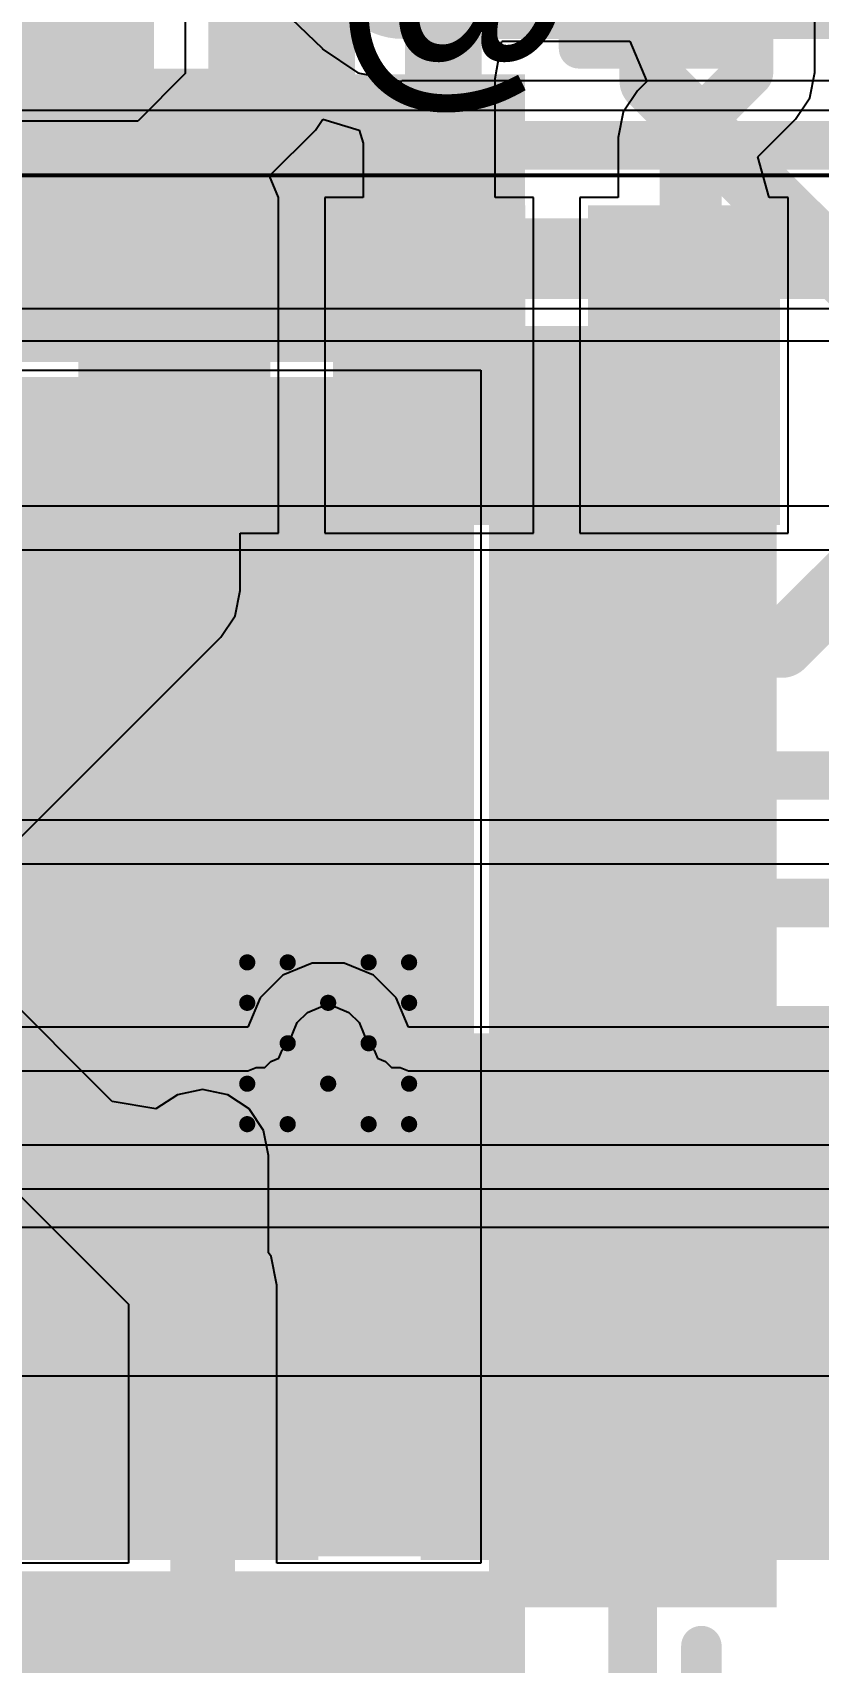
# Model space of a CAD drawing. Header units: inches. Extents: x 3 to 215, y 2 to 215.
# Drawn here: x 3.2845 to 3.3816, y 3.0745 to 3.2759 of the extents above; entities that cross this region are included whole.
import ezdxf

# ---------------------------------------------------------------- set-up
doc = ezdxf.new("R2010")
doc.units = ezdxf.units.IN
doc.header["$MEASUREMENT"] = 0
for name, color, linetype in [('Board_Outline', 56, 'Continuous'), ('Bottom Layer', 5, 'Continuous'), ('Bottom Overlay', 54, 'Continuous'), ('Bottom Paste', 16, 'Continuous'), ('Bottom Solder', 6, 'Continuous'), ('Drill Drawing', 1, 'Continuous'), ('Layer 1', 16, 'Continuous'), ('Layer 2', 76, 'Continuous'), ('Top Layer', 1, 'Continuous'), ('Top Overlay', 2, 'Continuous'), ('Top Paste', 8, 'Continuous'), ('Top Solder', 216, 'Continuous'), ('Via Holes', 16, 'Continuous')]:
    doc.layers.add(name, color=color, linetype=linetype)
doc.styles.add('Arial_Bold', font='', dxfattribs={"height": 0.2})
doc.styles.get('Arial_Bold').set_extended_font_data('Arial', bold=True)

# ---------------------------------------------------------------- blocks, each defined once
blk = doc.blocks.new('40_QFN__5___5____B_8')
at = {"layer": 'Bottom Layer'}
for points in [[(0.06889765, 0.06889765), (0.06889765, -0.06889765), (-0.06889765, -0.06889765), (-0.06889765, 0.06889765)], [(-0.10629925, -0.0192914), (-0.07874015, -0.0192914), (-0.07874015, -0.0279528), (-0.10629925, -0.0279528)], [(0.07874015, -0.0192914), (0.10629925, -0.0192914), (0.10629925, -0.0279528), (0.07874015, -0.0279528)], [(-0.10629925, -0.0350394), (-0.07874015, -0.0350394), (-0.07874015, -0.0437008), (-0.10629925, -0.0437008)], [(0.07874015, -0.0350394), (0.10629925, -0.0350394), (0.10629925, -0.0437008), (0.07874015, -0.0437008)], [(-0.10629925, -0.0507875), (-0.07874015, -0.0507875), (-0.07874015, -0.0594489), (-0.10629925, -0.0594489)], [(0.07874015, -0.0507874), (0.10629925, -0.0507874), (0.10629925, -0.0594488), (0.07874015, -0.0594488)], [(-0.10629925, -0.0665355), (-0.07874015, -0.0665355), (-0.07874015, -0.0751969), (-0.10629925, -0.0751969)], [(0.07874015, -0.0665355), (0.10629925, -0.0665355), (0.10629925, -0.0751969), (0.07874015, -0.0751969)], [(-0.0665355, -0.07874015), (-0.0665355, -0.10629925), (-0.0751969, -0.10629925), (-0.0751969, -0.07874015)], [(-0.0507874, -0.07874015), (-0.0507874, -0.10629925), (-0.0594488, -0.10629925), (-0.0594488, -0.07874015)], [(-0.0350394, -0.07874015), (-0.0350394, -0.10629925), (-0.0437008, -0.10629925), (-0.0437008, -0.07874015)], [(-0.0192914, -0.07874015), (-0.0192914, -0.10629925), (-0.0279528, -0.10629925), (-0.0279528, -0.07874015)], [(-0.003543400000000001, -0.07874015), (-0.003543399999999999, -0.10629925), (-0.0122048, -0.10629925), (-0.0122048, -0.07874015)], [(0.0122047, -0.07874015), (0.0122047, -0.10629925), (0.003543300000000001, -0.10629925), (0.003543299999999999, -0.07874015)], [(0.0279527, -0.07874015), (0.0279527, -0.10629925), (0.0192913, -0.10629925), (0.0192913, -0.07874015)], [(0.0437007, -0.07874015), (0.0437007, -0.10629925), (0.0350393, -0.10629925), (0.0350393, -0.07874015)], [(0.0594488, -0.07874015), (0.0594488, -0.10629925), (0.0507874, -0.10629925), (0.0507874, -0.07874015)], [(0.0751968, -0.07874015), (0.0751968, -0.10629925), (0.0665354, -0.10629925), (0.0665354, -0.07874015)]]:
    blk.add_hatch(color=5, dxfattribs=at).paths.add_polyline_path(points)
at = {"layer": 'Bottom Paste'}
for points in [[(0.06889765, 0.06889765), (0.06889765, -0.06889765), (-0.06889765, -0.06889765), (-0.06889765, 0.06889765)], [(-0.10629925, -0.0192914), (-0.07874015, -0.0192914), (-0.07874015, -0.0279528), (-0.10629925, -0.0279528)], [(0.07874015, -0.0192914), (0.10629925, -0.0192914), (0.10629925, -0.0279528), (0.07874015, -0.0279528)], [(-0.10629925, -0.0350394), (-0.07874015, -0.0350394), (-0.07874015, -0.0437008), (-0.10629925, -0.0437008)], [(0.07874015, -0.0350394), (0.10629925, -0.0350394), (0.10629925, -0.0437008), (0.07874015, -0.0437008)], [(-0.10629925, -0.0507875), (-0.07874015, -0.0507875), (-0.07874015, -0.0594489), (-0.10629925, -0.0594489)], [(0.07874015, -0.0507874), (0.10629925, -0.0507874), (0.10629925, -0.0594488), (0.07874015, -0.0594488)], [(-0.10629925, -0.0665355), (-0.07874015, -0.0665355), (-0.07874015, -0.0751969), (-0.10629925, -0.0751969)], [(0.07874015, -0.0665355), (0.10629925, -0.0665355), (0.10629925, -0.0751969), (0.07874015, -0.0751969)], [(-0.0665355, -0.07874015), (-0.0665355, -0.10629925), (-0.0751969, -0.10629925), (-0.0751969, -0.07874015)], [(-0.0507874, -0.07874015), (-0.0507874, -0.10629925), (-0.0594488, -0.10629925), (-0.0594488, -0.07874015)], [(-0.0350394, -0.07874015), (-0.0350394, -0.10629925), (-0.0437008, -0.10629925), (-0.0437008, -0.07874015)], [(-0.0192914, -0.07874015), (-0.0192914, -0.10629925), (-0.0279528, -0.10629925), (-0.0279528, -0.07874015)], [(-0.003543400000000001, -0.07874015), (-0.003543399999999999, -0.10629925), (-0.0122048, -0.10629925), (-0.0122048, -0.07874015)], [(0.0122047, -0.07874015), (0.0122047, -0.10629925), (0.003543300000000001, -0.10629925), (0.003543299999999999, -0.07874015)], [(0.0279527, -0.07874015), (0.0279527, -0.10629925), (0.0192913, -0.10629925), (0.0192913, -0.07874015)], [(0.0437007, -0.07874015), (0.0437007, -0.10629925), (0.0350393, -0.10629925), (0.0350393, -0.07874015)], [(0.0594488, -0.07874015), (0.0594488, -0.10629925), (0.0507874, -0.10629925), (0.0507874, -0.07874015)], [(0.0751968, -0.07874015), (0.0751968, -0.10629925), (0.0665354, -0.10629925), (0.0665354, -0.07874015)]]:
    blk.add_hatch(color=16, dxfattribs=at).paths.add_polyline_path(points)
at = {"layer": 'Bottom Solder'}
for points in [[(0.07289765, 0.07289765), (0.07289765, -0.07289765), (-0.07289765, -0.07289765), (-0.07289765, 0.07289765)], [(-0.11029925, -0.0152914), (-0.07474015, -0.0152914), (-0.07474015, -0.0319528), (-0.11029925, -0.0319528)], [(0.07474015, -0.0152914), (0.11029925, -0.0152914), (0.11029925, -0.0319528), (0.07474015, -0.0319528)], [(-0.11029925, -0.0310394), (-0.07474015, -0.0310394), (-0.07474015, -0.0477008), (-0.11029925, -0.0477008)], [(0.07474015, -0.0310394), (0.11029925, -0.0310394), (0.11029925, -0.0477008), (0.07474015, -0.0477008)], [(-0.11029925, -0.0467875), (-0.07474015, -0.0467875), (-0.07474015, -0.0634489), (-0.11029925, -0.0634489)], [(0.07474015, -0.0467874), (0.11029925, -0.0467874), (0.11029925, -0.0634488), (0.07474015, -0.0634488)], [(-0.11029925, -0.0625355), (-0.07474015, -0.0625355), (-0.07474015, -0.0791969), (-0.11029925, -0.0791969)], [(0.07474015, -0.0625355), (0.11029925, -0.0625355), (0.11029925, -0.0791969), (0.07474015, -0.0791969)], [(-0.0625355, -0.07474015), (-0.0625355, -0.11029925), (-0.0791969, -0.11029925), (-0.0791969, -0.07474015)], [(-0.0467874, -0.07474015), (-0.0467874, -0.11029925), (-0.0634488, -0.11029925), (-0.0634488, -0.07474015)], [(-0.0310394, -0.07474015), (-0.0310394, -0.11029925), (-0.0477008, -0.11029925), (-0.0477008, -0.07474015)], [(-0.0152914, -0.07474015), (-0.0152914, -0.11029925), (-0.0319528, -0.11029925), (-0.0319528, -0.07474015)], [(0.0004565999999999985, -0.07474015), (0.0004566000000000014, -0.11029925), (-0.0162048, -0.11029925), (-0.0162048, -0.07474015)], [(0.0162047, -0.07474015), (0.0162047, -0.11029925), (-0.0004566999999999985, -0.11029925), (-0.0004567000000000015, -0.07474015)], [(0.0319527, -0.07474015), (0.0319527, -0.11029925), (0.0152913, -0.11029925), (0.0152913, -0.07474015)], [(0.0477007, -0.07474015), (0.0477007, -0.11029925), (0.0310393, -0.11029925), (0.0310393, -0.07474015)], [(0.0634488, -0.07474015), (0.0634488, -0.11029925), (0.0467874, -0.11029925), (0.0467874, -0.07474015)], [(0.0791968, -0.07474015), (0.0791968, -0.11029925), (0.0625354, -0.11029925), (0.0625354, -0.07474015)]]:
    blk.add_hatch(color=6, dxfattribs=at).paths.add_polyline_path(points)
at = {"layer": 'Bottom Overlay'}
for points in [[(0.1009999, -0.084, 0.005, 0.005, 0), (0.1009999, -0.101, 0.005, 0.005, 0)], [(-0.101, -0.101, 0.005, 0.005, 0), (-0.084, -0.101, 0.005, 0.005, 0)], [(0.0839999, -0.101, 0.005, 0.005, 0), (0.1009999, -0.101, 0.005, 0.005, 0)]]:
    blk.add_lwpolyline(points, format="xyseb", dxfattribs=at)
for points in [[(0.0997499, -0.084, 0.0025, 0.0025, 1), (0.1022499, -0.084, 0.0025, 0.0025, 1)], [(-0.08525, -0.101, 0.0025, 0.0025, 1), (-0.08275, -0.101, 0.0025, 0.0025, 1)], [(0.0827499, -0.101, 0.0025, 0.0025, 1), (0.0852499, -0.101, 0.0025, 0.0025, 1)], [(0.0997499, -0.101, 0.0025, 0.0025, 1), (0.1022499, -0.101, 0.0025, 0.0025, 1)], [(0.0997499, -0.101, 0.0025, 0.0025, 1), (0.1022499, -0.101, 0.0025, 0.0025, 1)]]:
    blk.add_lwpolyline(points, format="xyseb", close=True, dxfattribs=at)
blk = doc.blocks.new('ESP32_C3_MINI_1_H4_16')
at = {"layer": 'Top Layer'}
for points in [[(-0.0285485, -0.0492155), (0.0285385, -0.0492155), (0.0285385, -0.1063025), (-0.0285485, -0.1063025)], [(0.0492085, -0.0492155), (0.1062955, -0.0492155), (0.1062955, -0.1063025), (0.0492085, -0.1063025)], [(0.007874, -0.208661), (-0.007873999999999999, -0.208661), (-0.007874, -0.177165), (0.007873999999999999, -0.177165)], [(0.03937, -0.208661), (0.023622, -0.208661), (0.023622, -0.177165), (0.03937, -0.177165)], [(0.070866, -0.208661), (0.055118, -0.208661), (0.055118, -0.177165), (0.070866, -0.177165)]]:
    blk.add_hatch(color=1, dxfattribs=at).paths.add_polyline_path(points)
at = {"layer": 'Top Paste'}
for points in [[(-0.0285485, -0.0492155), (0.0285385, -0.0492155), (0.0285385, -0.1063025), (-0.0285485, -0.1063025)], [(0.0492085, -0.0492155), (0.1062955, -0.0492155), (0.1062955, -0.1063025), (0.0492085, -0.1063025)], [(0.007874, -0.208661), (-0.007873999999999999, -0.208661), (-0.007874, -0.177165), (0.007873999999999999, -0.177165)], [(0.03937, -0.208661), (0.023622, -0.208661), (0.023622, -0.177165), (0.03937, -0.177165)], [(0.070866, -0.208661), (0.055118, -0.208661), (0.055118, -0.177165), (0.070866, -0.177165)]]:
    blk.add_hatch(color=8, dxfattribs=at).paths.add_polyline_path(points)
at = {"layer": 'Top Solder'}
for points in [[(-0.0325485, -0.0452155), (0.0325385, -0.0452155), (0.0325385, -0.1103025), (-0.0325485, -0.1103025)], [(0.0452085, -0.0452155), (0.1102955, -0.0452155), (0.1102955, -0.1103025), (0.0452085, -0.1103025)], [(0.011874, -0.212661), (-0.011874, -0.212661), (-0.011874, -0.173165), (0.011874, -0.173165)], [(0.04337, -0.212661), (0.019622, -0.212661), (0.019622, -0.173165), (0.04337, -0.173165)], [(0.074866, -0.212661), (0.051118, -0.212661), (0.051118, -0.173165), (0.074866, -0.173165)]]:
    blk.add_hatch(color=216, dxfattribs=at).paths.add_polyline_path(points)
at = {"layer": 'Board_Outline'}
for p, q in [((0.255906, -0.216536), (-0.255906, -0.216536)), ((-0.26378, -0.22441), (0.26378, -0.22441))]:
    blk.add_line(p, q, dxfattribs=at)
at = {"layer": 'Top Overlay'}
blk.add_lwpolyline([(0.259843, -0.220472, 0.005, 0.005, 0), (-0.259843, -0.220472, 0.005, 0.005, 0)], format="xyseb", dxfattribs=at)
blk = doc.blocks.new('R___0201_24')
at = {"layer": 'Top Layer'}
for points in [[(-0.01614165, 0.00728345), (-0.00551175, 0.00728345), (-0.00551175, -0.00728345), (-0.01614165, -0.00728345)], [(0.00551185, 0.00728345), (0.01614175, 0.00728345), (0.01614175, -0.00728345), (0.00551185, -0.00728345)]]:
    blk.add_hatch(color=1, dxfattribs=at).paths.add_polyline_path(points)
at = {"layer": 'Top Paste'}
for points in [[(-0.01614165, 0.00728345), (-0.00551175, 0.00728345), (-0.00551175, -0.00728345), (-0.01614165, -0.00728345)], [(0.00551185, 0.00728345), (0.01614175, 0.00728345), (0.01614175, -0.00728345), (0.00551185, -0.00728345)]]:
    blk.add_hatch(color=8, dxfattribs=at).paths.add_polyline_path(points)
at = {"layer": 'Top Solder'}
for points in [[(-0.01830705, 0.00944885), (-0.00334635, 0.00944885), (-0.00334635, -0.00944885), (-0.01830705, -0.00944885)], [(0.00334645, 0.00944885), (0.01830715, 0.00944885), (0.01830715, -0.00944885), (0.00334645, -0.00944885)]]:
    blk.add_hatch(color=216, dxfattribs=at).paths.add_polyline_path(points)
at = {"layer": 'Top Overlay'}
for points in [[(-0.019, 0.01, 0.005, 0.005, 0), (-0.019, -0.01, 0.005, 0.005, 0)], [(0.019, 0.01, 0.005, 0.005, 0), (-0.019, 0.01, 0.005, 0.005, 0)], [(0.019, 0.01, 0.005, 0.005, 0), (0.019, -0.01, 0.005, 0.005, 0)], [(0.019, -0.01, 0.005, 0.005, 0), (-0.019, -0.01, 0.005, 0.005, 0)]]:
    blk.add_lwpolyline(points, format="xyseb", dxfattribs=at)
for points in [[(-0.02025, 0.01, 0.0025, 0.0025, 1), (-0.01775, 0.01, 0.0025, 0.0025, 1)], [(-0.02025, 0.01, 0.0025, 0.0025, 1), (-0.01775, 0.01, 0.0025, 0.0025, 1)], [(0.01775, 0.01, 0.0025, 0.0025, 1), (0.02025, 0.01, 0.0025, 0.0025, 1)], [(0.01775, 0.01, 0.0025, 0.0025, 1), (0.02025, 0.01, 0.0025, 0.0025, 1)], [(-0.02025, -0.01, 0.0025, 0.0025, 1), (-0.01775, -0.01, 0.0025, 0.0025, 1)], [(-0.02025, -0.01, 0.0025, 0.0025, 1), (-0.01775, -0.01, 0.0025, 0.0025, 1)], [(0.01775, -0.01, 0.0025, 0.0025, 1), (0.02025, -0.01, 0.0025, 0.0025, 1)], [(0.01775, -0.01, 0.0025, 0.0025, 1), (0.02025, -0.01, 0.0025, 0.0025, 1)]]:
    blk.add_lwpolyline(points, format="xyseb", close=True, dxfattribs=at)
blk = doc.blocks.new('BM20B_0_8__24DS_0_4V_51__35')
at = {"layer": 'Top Solder'}
blk.add_hatch(color=216, dxfattribs=at).paths.add_polyline_path([(-0.1441575, -0.0176535), (-0.1243465, -0.0176535), (-0.1243465, -0.0551811), (-0.1441575, -0.0551811)])
blk = doc.blocks.new('CAP_0201_B_57')
at = {"layer": 'Bottom Layer'}
for points in [[(-0.0177165, 0.0059055), (-0.0059055, 0.0059055), (-0.0059055, -0.0059055), (-0.0177165, -0.0059055)], [(0.0059055, 0.0059055), (0.0177165, 0.0059055), (0.0177165, -0.0059055), (0.0059055, -0.0059055)]]:
    blk.add_hatch(color=5, dxfattribs=at).paths.add_polyline_path(points)
at = {"layer": 'Bottom Paste'}
for points in [[(-0.0177165, 0.0059055), (-0.0059055, 0.0059055), (-0.0059055, -0.0059055), (-0.0177165, -0.0059055)], [(0.0059055, 0.0059055), (0.0177165, 0.0059055), (0.0177165, -0.0059055), (0.0059055, -0.0059055)]]:
    blk.add_hatch(color=16, dxfattribs=at).paths.add_polyline_path(points)
at = {"layer": 'Bottom Solder'}
for points in [[(-0.0198819, 0.0080709), (-0.0037401, 0.0080709), (-0.0037401, -0.0080709), (-0.0198819, -0.0080709)], [(0.0037401, 0.0080709), (0.0198819, 0.0080709), (0.0198819, -0.0080709), (0.0037401, -0.0080709)]]:
    blk.add_hatch(color=6, dxfattribs=at).paths.add_polyline_path(points)
at = {"layer": 'Bottom Overlay'}
for points in [[(-0.008, 0.009, 0.005, 0.005, 0), (-0.021, 0.009, 0.005, 0.005, 0)], [(-0.021, -0.009, 0.005, 0.005, 0), (-0.021, 0.009, 0.005, 0.005, 0)], [(0.021, 0.009, 0.005, 0.005, 0), (0.008, 0.009, 0.005, 0.005, 0)], [(0.021, -0.009, 0.005, 0.005, 0), (0.021, 0.009, 0.005, 0.005, 0)], [(-0.008, -0.009, 0.005, 0.005, 0), (-0.021, -0.009, 0.005, 0.005, 0)], [(0.021, -0.009, 0.005, 0.005, 0), (0.008, -0.009, 0.005, 0.005, 0)]]:
    blk.add_lwpolyline(points, format="xyseb", dxfattribs=at)
for points in [[(-0.02225, 0.009, 0.0025, 0.0025, 1), (-0.01975, 0.009, 0.0025, 0.0025, 1)], [(-0.02225, 0.009, 0.0025, 0.0025, 1), (-0.01975, 0.009, 0.0025, 0.0025, 1)], [(-0.00925, 0.009, 0.0025, 0.0025, 1), (-0.00675, 0.009, 0.0025, 0.0025, 1)], [(0.00675, 0.009, 0.0025, 0.0025, 1), (0.00925, 0.009, 0.0025, 0.0025, 1)], [(0.01975, 0.009, 0.0025, 0.0025, 1), (0.02225, 0.009, 0.0025, 0.0025, 1)], [(0.01975, 0.009, 0.0025, 0.0025, 1), (0.02225, 0.009, 0.0025, 0.0025, 1)], [(-0.02225, -0.009, 0.0025, 0.0025, 1), (-0.01975, -0.009, 0.0025, 0.0025, 1)], [(-0.02225, -0.009, 0.0025, 0.0025, 1), (-0.01975, -0.009, 0.0025, 0.0025, 1)], [(-0.00925, -0.009, 0.0025, 0.0025, 1), (-0.00675, -0.009, 0.0025, 0.0025, 1)], [(0.00675, -0.009, 0.0025, 0.0025, 1), (0.00925, -0.009, 0.0025, 0.0025, 1)], [(0.01975, -0.009, 0.0025, 0.0025, 1), (0.02225, -0.009, 0.0025, 0.0025, 1)], [(0.01975, -0.009, 0.0025, 0.0025, 1), (0.02225, -0.009, 0.0025, 0.0025, 1)]]:
    blk.add_lwpolyline(points, format="xyseb", close=True, dxfattribs=at)

msp = doc.modelspace()

# ---------------------------------------------------------------- hatches: boundary and pattern name
at = {"layer": 'Bottom Layer'}
h = msp.add_hatch(color=5, dxfattribs=at)
edge = h.paths.add_edge_path()
edge.add_arc((3.321, 3.151), 0.0049212, 0, 360)
at = {"layer": 'Layer 1'}
h = msp.add_hatch(color=16, dxfattribs=at)
edge = h.paths.add_edge_path()
edge.add_arc((3.321, 3.151), 0.0049212, 0, 360)
at = {"layer": 'Layer 2'}
h = msp.add_hatch(color=76, dxfattribs=at)
edge = h.paths.add_edge_path()
edge.add_arc((3.321, 3.151), 0.0049212, 0, 360)
at = {"layer": 'Top Layer'}
h = msp.add_hatch(color=1, dxfattribs=at)
edge = h.paths.add_edge_path()
edge.add_arc((3.321, 3.151), 0.0049212, 0, 360)
at = {"layer": 'Via Holes'}
h = msp.add_hatch(color=7, dxfattribs=at)
edge = h.paths.add_edge_path()
edge.add_arc((3.321, 3.151), 0.003937, 0, 360)

# ---------------------------------------------------------------- linework, layer by layer
at = {"layer": 'Bottom Layer'}
for p, q in [((3.247527, 3.2342205), (3.3398583, 3.2342205)), ((3.3398583, 3.2342205), (3.3398583, 3.2220157)), ((3.3398583, 3.2220157), (3.3398583, 3.1747716)), ((3.3398583, 3.1747716), (3.3398583, 3.1275275)), ((3.2943274, 3.1438063), (3.2718858, 3.166248)), ((3.2603504, 3.1547126), (3.2963119, 3.1187512)), ((3.3054882, 3.1452669), (3.3023668, 3.144646)), ((3.3086096, 3.144646), (3.3054882, 3.1452669)), ((3.2997206, 3.1428779), (3.2943274, 3.1438063)), ((3.3023668, 3.144646), (3.2997206, 3.1428779)), ((3.3112559, 3.1428779), (3.3086096, 3.144646)), ((3.313024, 3.1402316), (3.3112559, 3.1428779)), ((3.3136449, 3.1371102), (3.313024, 3.1402316)), ((3.3136449, 3.1251024), (3.3136449, 3.1371102)), ((3.3398583, 3.1275275), (3.3398583, 3.0867401)), ((3.313966, 3.1246218), (3.3136449, 3.1251024)), ((3.3146645, 3.1211102), (3.313966, 3.1246218)), ((3.3146645, 3.0867401), (3.3146645, 3.1211102)), ((3.2963119, 3.1187512), (3.2963119, 3.0867401)), ((3.2963119, 3.0867401), (3.2646222, 3.0867401)), ((3.3398583, 3.0867401), (3.3146645, 3.0867401))]:
    msp.add_line(p, q, dxfattribs=at)
for points in [[(3.361, 3.27, 0.008, 0.008, 0), (3.361, 3.283189, 0.008, 0.008, 0)], [(3.3369843, 3.253, 0.006, 0.006, 0), (3.3369843, 3.2820158, 0.006, 0.006, 0)], [(3.361, 3.27, 0.008, 0.008, 0), (3.386, 3.245, 0.008, 0.008, 0)], [(3.377076, 3.200181, 0.008, 0.008, 0), (3.386, 3.209105, 0.008, 0.008, 0)], [(3.359299, 3.200181, 0.008, 0.008, 0), (3.377076, 3.200181, 0.008, 0.008, 0)], [(3.3586378, 3.1841023, 0.006, 0.006, 0), (3.3927377, 3.1841023, 0.006, 0.006, 0)], [(3.3686378, 3.1683543, 0.006, 0.006, 0), (3.4083543, 3.1683543, 0.006, 0.006, 0)], [(3.2661181, 3.1604803, 0.006, 0.006, 0), (3.3054882, 3.1211102, 0.006, 0.006, 0)], [(3.3736378, 3.1526062, 0.006, 0.006, 0), (3.445, 3.1526062, 0.006, 0.006, 0)], [(3.3054882, 3.1211102, 0.006, 0.006, 0), (3.3054882, 3.1371102, 0.006, 0.006, 0)], [(3.3636378, 3.1368582, 0.008, 0.008, 0), (3.4855, 3.1368582, 0.008, 0.008, 0)], [(3.3054882, 3.0679606, 0.008, 0.008, 0), (3.3054882, 3.1211102, 0.008, 0.008, 0)], [(3.3636378, 3.1211102, 0.006, 0.006, 0), (3.5077638, 3.1211102, 0.006, 0.006, 0)], [(3.3586378, 3.1053622, 0.006, 0.006, 0), (3.54826, 3.1053622, 0.006, 0.006, 0)], [(3.3586378, 2.9476378, 0.006, 0.006, 0), (3.3586378, 3.0896141, 0.006, 0.006, 0)]]:
    msp.add_lwpolyline(points, format="xyseb", dxfattribs=at)
for points in [[(3.359, 3.27, 0.004, 0.004, 1), (3.363, 3.27, 0.004, 0.004, 1)], [(3.359, 3.27, 0.004, 0.004, 1), (3.363, 3.27, 0.004, 0.004, 1)], [(3.3354843, 3.253, 0.003, 0.003, 1), (3.3384843, 3.253, 0.003, 0.003, 1)], [(3.357299, 3.200181, 0.004, 0.004, 1), (3.361299, 3.200181, 0.004, 0.004, 1)], [(3.375076, 3.200181, 0.004, 0.004, 1), (3.379076, 3.200181, 0.004, 0.004, 1)], [(3.375076, 3.200181, 0.004, 0.004, 1), (3.379076, 3.200181, 0.004, 0.004, 1)], [(3.3571378, 3.1841023, 0.003, 0.003, 1), (3.3601378, 3.1841023, 0.003, 0.003, 1)], [(3.3671378, 3.1683543, 0.003, 0.003, 1), (3.3701378, 3.1683543, 0.003, 0.003, 1)], [(3.3721378, 3.1526062, 0.003, 0.003, 1), (3.3751378, 3.1526062, 0.003, 0.003, 1)], [(3.3039882, 3.1371102, 0.003, 0.003, 1), (3.3069882, 3.1371102, 0.003, 0.003, 1)], [(3.3616378, 3.1368582, 0.004, 0.004, 1), (3.3656378, 3.1368582, 0.004, 0.004, 1)], [(3.3034882, 3.1211102, 0.004, 0.004, 1), (3.3074882, 3.1211102, 0.004, 0.004, 1)], [(3.3039882, 3.1211102, 0.003, 0.003, 1), (3.3069882, 3.1211102, 0.003, 0.003, 1)], [(3.3039882, 3.1211102, 0.003, 0.003, 1), (3.3069882, 3.1211102, 0.003, 0.003, 1)], [(3.3621378, 3.1211102, 0.003, 0.003, 1), (3.3651378, 3.1211102, 0.003, 0.003, 1)], [(3.3571378, 3.1053622, 0.003, 0.003, 1), (3.3601378, 3.1053622, 0.003, 0.003, 1)], [(3.3571378, 3.0896141, 0.003, 0.003, 1), (3.3601378, 3.0896141, 0.003, 0.003, 1)]]:
    msp.add_lwpolyline(points, format="xyseb", close=True, dxfattribs=at)
at = {"layer": 'Drill Drawing'}
for points in [[(3.311, 3.156, 0.002, 0.002, 0), (3.311, 3.161, 0.002, 0.002, 0)], [(3.311, 3.161, 0.002, 0.002, 0), (3.316, 3.161, 0.002, 0.002, 0)], [(3.316, 3.161, 0.002, 0.002, 0), (3.321, 3.156, 0.002, 0.002, 0)], [(3.321, 3.156, 0.002, 0.002, 0), (3.326, 3.161, 0.002, 0.002, 0)], [(3.326, 3.161, 0.002, 0.002, 0), (3.331, 3.161, 0.002, 0.002, 0)], [(3.331, 3.156, 0.002, 0.002, 0), (3.331, 3.161, 0.002, 0.002, 0)], [(3.311, 3.156, 0.002, 0.002, 0), (3.316, 3.151, 0.002, 0.002, 0)], [(3.326, 3.151, 0.002, 0.002, 0), (3.331, 3.156, 0.002, 0.002, 0)], [(3.311, 3.146, 0.002, 0.002, 0), (3.316, 3.151, 0.002, 0.002, 0)], [(3.326, 3.151, 0.002, 0.002, 0), (3.331, 3.146, 0.002, 0.002, 0)], [(3.311, 3.141, 0.002, 0.002, 0), (3.311, 3.146, 0.002, 0.002, 0)], [(3.316, 3.141, 0.002, 0.002, 0), (3.321, 3.146, 0.002, 0.002, 0)], [(3.321, 3.146, 0.002, 0.002, 0), (3.326, 3.141, 0.002, 0.002, 0)], [(3.331, 3.141, 0.002, 0.002, 0), (3.331, 3.146, 0.002, 0.002, 0)], [(3.311, 3.141, 0.002, 0.002, 0), (3.316, 3.141, 0.002, 0.002, 0)], [(3.326, 3.141, 0.002, 0.002, 0), (3.331, 3.141, 0.002, 0.002, 0)]]:
    msp.add_lwpolyline(points, format="xyseb", dxfattribs=at)
for points in [[(3.3105, 3.161, 0.001, 0.001, 1), (3.3115, 3.161, 0.001, 0.001, 1)], [(3.3105, 3.161, 0.001, 0.001, 1), (3.3115, 3.161, 0.001, 0.001, 1)], [(3.3155, 3.161, 0.001, 0.001, 1), (3.3165, 3.161, 0.001, 0.001, 1)], [(3.3155, 3.161, 0.001, 0.001, 1), (3.3165, 3.161, 0.001, 0.001, 1)], [(3.3255, 3.161, 0.001, 0.001, 1), (3.3265, 3.161, 0.001, 0.001, 1)], [(3.3255, 3.161, 0.001, 0.001, 1), (3.3265, 3.161, 0.001, 0.001, 1)], [(3.3305, 3.161, 0.001, 0.001, 1), (3.3315, 3.161, 0.001, 0.001, 1)], [(3.3305, 3.161, 0.001, 0.001, 1), (3.3315, 3.161, 0.001, 0.001, 1)], [(3.3105, 3.156, 0.001, 0.001, 1), (3.3115, 3.156, 0.001, 0.001, 1)], [(3.3105, 3.156, 0.001, 0.001, 1), (3.3115, 3.156, 0.001, 0.001, 1)], [(3.3205, 3.156, 0.001, 0.001, 1), (3.3215, 3.156, 0.001, 0.001, 1)], [(3.3205, 3.156, 0.001, 0.001, 1), (3.3215, 3.156, 0.001, 0.001, 1)], [(3.3305, 3.156, 0.001, 0.001, 1), (3.3315, 3.156, 0.001, 0.001, 1)], [(3.3305, 3.156, 0.001, 0.001, 1), (3.3315, 3.156, 0.001, 0.001, 1)], [(3.3155, 3.151, 0.001, 0.001, 1), (3.3165, 3.151, 0.001, 0.001, 1)], [(3.3155, 3.151, 0.001, 0.001, 1), (3.3165, 3.151, 0.001, 0.001, 1)], [(3.3255, 3.151, 0.001, 0.001, 1), (3.3265, 3.151, 0.001, 0.001, 1)], [(3.3255, 3.151, 0.001, 0.001, 1), (3.3265, 3.151, 0.001, 0.001, 1)], [(3.3105, 3.146, 0.001, 0.001, 1), (3.3115, 3.146, 0.001, 0.001, 1)], [(3.3105, 3.146, 0.001, 0.001, 1), (3.3115, 3.146, 0.001, 0.001, 1)], [(3.3205, 3.146, 0.001, 0.001, 1), (3.3215, 3.146, 0.001, 0.001, 1)], [(3.3205, 3.146, 0.001, 0.001, 1), (3.3215, 3.146, 0.001, 0.001, 1)], [(3.3305, 3.146, 0.001, 0.001, 1), (3.3315, 3.146, 0.001, 0.001, 1)], [(3.3305, 3.146, 0.001, 0.001, 1), (3.3315, 3.146, 0.001, 0.001, 1)], [(3.3105, 3.141, 0.001, 0.001, 1), (3.3115, 3.141, 0.001, 0.001, 1)], [(3.3105, 3.141, 0.001, 0.001, 1), (3.3115, 3.141, 0.001, 0.001, 1)], [(3.3155, 3.141, 0.001, 0.001, 1), (3.3165, 3.141, 0.001, 0.001, 1)], [(3.3155, 3.141, 0.001, 0.001, 1), (3.3165, 3.141, 0.001, 0.001, 1)], [(3.3255, 3.141, 0.001, 0.001, 1), (3.3265, 3.141, 0.001, 0.001, 1)], [(3.3255, 3.141, 0.001, 0.001, 1), (3.3265, 3.141, 0.001, 0.001, 1)], [(3.3305, 3.141, 0.001, 0.001, 1), (3.3315, 3.141, 0.001, 0.001, 1)], [(3.3305, 3.141, 0.001, 0.001, 1), (3.3315, 3.141, 0.001, 0.001, 1)]]:
    msp.add_lwpolyline(points, format="xyseb", close=True, dxfattribs=at)
at = {"layer": 'Layer 1'}
for p, q in [((3.2862894, 3.306741), (3.320298, 3.2739773)), ((3.320298, 3.2739773), (3.3202514, 3.2739289)), ((3.3202514, 3.2739289), (3.3246575, 3.2709848)), ((3.3246575, 3.2709848), (3.3301197, 3.2698983)), ((3.3301197, 3.2698983), (3.3301197, 3.2700158)), ((3.3301197, 3.2700158), (3.667287, 3.2700158)), ((3.5434995, 3.2581567), (3.2483786, 3.2581567)), ((3.2450005, 3.2418433), (3.5401213, 3.2418433)), ((3.3153801, 3.1594108), (3.3125892, 3.1566199)), ((3.3190265, 3.1609212), (3.3153801, 3.1594108)), ((3.3229735, 3.1609212), (3.3190265, 3.1609212)), ((3.3266199, 3.1594108), (3.3229735, 3.1609212)), ((3.3294108, 3.1566199), (3.3266199, 3.1594108)), ((3.3125892, 3.1566199), (3.3110898, 3.153)), ((3.3184459, 3.1548228), (3.320103, 3.1555092)), ((3.320103, 3.1555092), (3.321897, 3.1555092)), ((3.321897, 3.1555092), (3.3235542, 3.1548228)), ((3.3309102, 3.153), (3.3294108, 3.1566199)), ((3.3160899, 3.150929), (3.3171773, 3.1535542)), ((3.3171773, 3.1535542), (3.3184459, 3.1548228)), ((3.3235542, 3.1548228), (3.3248228, 3.1535541)), ((3.3248228, 3.1535541), (3.3259102, 3.1509289)), ((3.3110898, 3.153), (3.1040001, 3.153)), ((3.4972818, 3.153), (3.3309102, 3.153)), ((3.3149167, 3.1491731), (3.3153287, 3.1501678)), ((3.3153287, 3.1501678), (3.3160899, 3.150929)), ((3.3259102, 3.1509289), (3.3266713, 3.1501678)), ((3.3266713, 3.1501678), (3.3270833, 3.1491731)), ((3.109008, 3.147588), (3.3110898, 3.147588)), ((3.3110898, 3.147588), (3.3120845, 3.148)), ((3.3120845, 3.148), (3.3131609, 3.148)), ((3.3131609, 3.148), (3.313922, 3.1487611)), ((3.313922, 3.1487611), (3.3149167, 3.1491731)), ((3.3270833, 3.1491731), (3.3280779, 3.1487611)), ((3.3280779, 3.1487611), (3.3288391, 3.1479999)), ((3.3288391, 3.1479999), (3.3299157, 3.1479999)), ((3.3299157, 3.1479999), (3.3309102, 3.147588)), ((3.3309102, 3.147588), (3.4972818, 3.147588)), ((3.4869297, 3.1282466), (3.1118583, 3.1282466)), ((3.1156592, 3.109894), (3.4831288, 3.109894))]:
    msp.add_line(p, q, dxfattribs=at)
for points in [[(3.33012, 3.2781725, 0.006, 0.006, -0.1940628014120737), (3.3259572, 3.2798516, 0.006, 0.006, 0)], [(3.33012, 3.2781725, 0.006, 0.006, 0), (3.6679821, 3.2781725, 0.006, 0.006, 0)], [(3.245, 3.25, 0.006, 0.006, 0), (3.5435, 3.25, 0.006, 0.006, 0)], [(3.1118583, 3.1190703, 0.008, 0.008, 0), (3.4869297, 3.1190703, 0.008, 0.008, 0)]]:
    msp.add_lwpolyline(points, format="xyseb", dxfattribs=at)
msp.add_lwpolyline([(3.32862, 3.2781725, 0.003, 0.003, 1), (3.33162, 3.2781725, 0.003, 0.003, 1)], format="xyseb", close=True, dxfattribs=at)
msp.add_lwpolyline([(3.32862, 3.2781725, 0.003, 0.003, 1), (3.33162, 3.2781725, 0.003, 0.003, 1)], format="xyseb", close=True, dxfattribs=at)
at = {"layer": 'Layer 2'}
for p, q in [((3.2727301, 3.2378433), (3.3840872, 3.2378433)), ((3.3979856, 3.217412), (3.233412, 3.217412)), ((3.228, 3.212), (3.4099305, 3.212)), ((3.438, 3.1785984), (3.223, 3.1785984)), ((3.228412, 3.1731864), (3.438, 3.1731864)), ((3.4769857, 3.138412), (3.228412, 3.138412)), ((3.122, 3.133), (3.4889306, 3.133))]:
    msp.add_line(p, q, dxfattribs=at)
for points in [[(3.267, 3.286, 0.006, 0.006, 0), (3.291, 3.262, 0.006, 0.006, 0)], [(3.291, 3.262, 0.006, 0.006, 0), (3.4597091, 3.262, 0.006, 0.006, 0)], [(3.2727296, 3.246, 0.006, 0.006, 0), (3.3874659, 3.246, 0.006, 0.006, 0)]]:
    msp.add_lwpolyline(points, format="xyseb", dxfattribs=at)
msp.add_lwpolyline([(3.2895, 3.262, 0.003, 0.003, 1), (3.2925, 3.262, 0.003, 0.003, 1)], format="xyseb", close=True, dxfattribs=at)
msp.add_lwpolyline([(3.2895, 3.262, 0.003, 0.003, 1), (3.2925, 3.262, 0.003, 0.003, 1)], format="xyseb", close=True, dxfattribs=at)
at = {"layer": 'Top Layer'}
for p, q in [((3.3811567, 3.2710057), (3.3811567, 3.3056154)), ((3.3033386, 3.2912832), (3.3033386, 3.2708739)), ((3.3416367, 3.2702516), (3.3424725, 3.2749054)), ((3.3424725, 3.2749054), (3.3466368, 3.2749055)), ((3.3466368, 3.2749055), (3.3582938, 3.2749055)), ((3.3582938, 3.2749055), (3.3603649, 3.2699055)), ((3.3033386, 3.2708739), (3.2974646, 3.265)), ((3.3416367, 3.255574), (3.3416367, 3.2702516)), ((3.3805358, 3.2678837), (3.3811568, 3.2710052)), ((3.3811568, 3.2710052), (3.3811567, 3.2710057)), ((3.3592084, 3.268749), (3.3574403, 3.2661028)), ((3.3603649, 3.2699055), (3.3592084, 3.268749)), ((3.3574403, 3.2661028), (3.3568193, 3.2629813)), ((3.3787677, 3.2652375), (3.3805358, 3.2678837)), ((3.2974646, 3.265), (3.2779192, 3.265)), ((3.3194212, 3.2638858), (3.3203233, 3.2652359)), ((3.3203233, 3.2652359), (3.3248384, 3.2638663)), ((3.3741042, 3.260574), (3.3787677, 3.2652375)), ((3.3137601, 3.2582247), (3.3194209, 3.2638856)), ((3.3194209, 3.2638856), (3.3194212, 3.2638858)), ((3.3248384, 3.2638663), (3.3253233, 3.2622778)), ((3.3253233, 3.2622778), (3.3253233, 3.255574)), ((3.3568193, 3.2629813), (3.3568194, 3.2629808)), ((3.3568194, 3.2629808), (3.3568194, 3.255574)), ((3.375478, 3.255574), (3.3741042, 3.260574)), ((3.3148581, 3.2555739), (3.3137601, 3.2582247)), ((3.314858, 3.214078), (3.314858, 3.2555739)), ((3.314858, 3.2555739), (3.3148581, 3.2555739)), ((3.3253233, 3.255574), (3.320606, 3.255574)), ((3.320606, 3.255574), (3.320606, 3.214078)), ((3.346354, 3.255574), (3.3416367, 3.255574)), ((3.346354, 3.214078), (3.346354, 3.255574)), ((3.3568194, 3.255574), (3.352102, 3.255574)), ((3.352102, 3.255574), (3.352102, 3.214078)), ((3.37785, 3.255574), (3.375478, 3.255574)), ((3.37785, 3.214078), (3.37785, 3.255574)), ((3.3101407, 3.2069845), (3.3101407, 3.214078)), ((3.3101407, 3.214078), (3.314858, 3.214078)), ((3.320606, 3.214078), (3.346354, 3.214078)), ((3.352102, 3.214078), (3.37785, 3.214078)), ((3.3095198, 3.2038626), (3.3101408, 3.206984)), ((3.3101408, 3.206984), (3.3101407, 3.2069845)), ((3.3077517, 3.2012163), (3.3095198, 3.2038626)), ((3.2532723, 3.1467369), (3.3077514, 3.2012161)), ((3.3077514, 3.2012161), (3.3077517, 3.2012163))]:
    msp.add_line(p, q, dxfattribs=at)
for points in [[(3.292, 3.279, 0.01, 0.01, 0), (3.292, 3.306, 0.01, 0.01, 0)], [(3.373, 3.2710052, 0.006, 0.006, 0), (3.373, 3.3056159, 0.006, 0.006, 0)], [(3.33348, 3.234826, 0.006, 0.006, 0), (3.33348, 3.3024852, 0.006, 0.006, 0)], [(3.3136535, 3.2696535, 0.006, 0.006, 0), (3.3136535, 3.279, 0.006, 0.006, 0)], [(3.301984, 3.257984, 0.006, 0.006, 0), (3.3136535, 3.2696535, 0.006, 0.006, 0)], [(3.3649761, 3.2629813, 0.006, 0.006, 0), (3.373, 3.2710052, 0.006, 0.006, 0)], [(3.3649761, 3.2348261, 0.006, 0.006, 0), (3.3649761, 3.2629813, 0.006, 0.006, 0)], [(3.301984, 3.234826, 0.006, 0.006, 0), (3.301984, 3.257984, 0.006, 0.006, 0)], [(3.301984, 3.206984, 0.006, 0.006, 0), (3.301984, 3.234826, 0.006, 0.006, 0)], [(3.364976, 3.234826, 0.006, 0.006, 0), (3.3649761, 3.2348261, 0.006, 0.006, 0)], [(3.2451156, 3.1501156, 0.006, 0.006, 0), (3.301984, 3.206984, 0.006, 0.006, 0)]]:
    msp.add_lwpolyline(points, format="xyseb", dxfattribs=at)
for points in [[(3.2895, 3.279, 0.005, 0.005, 1), (3.2945, 3.279, 0.005, 0.005, 1)], [(3.3121535, 3.2696535, 0.003, 0.003, 1), (3.3151535, 3.2696535, 0.003, 0.003, 1)], [(3.3121535, 3.2696535, 0.003, 0.003, 1), (3.3151535, 3.2696535, 0.003, 0.003, 1)], [(3.3715, 3.2710052, 0.003, 0.003, 1), (3.3745, 3.2710052, 0.003, 0.003, 1)], [(3.3715, 3.2710052, 0.003, 0.003, 1), (3.3745, 3.2710052, 0.003, 0.003, 1)], [(3.3634761, 3.2629813, 0.003, 0.003, 1), (3.3664761, 3.2629813, 0.003, 0.003, 1)], [(3.3634761, 3.2629813, 0.003, 0.003, 1), (3.3664761, 3.2629813, 0.003, 0.003, 1)], [(3.300484, 3.257984, 0.003, 0.003, 1), (3.303484, 3.257984, 0.003, 0.003, 1)], [(3.300484, 3.257984, 0.003, 0.003, 1), (3.303484, 3.257984, 0.003, 0.003, 1)], [(3.300484, 3.234826, 0.003, 0.003, 1), (3.303484, 3.234826, 0.003, 0.003, 1)], [(3.300484, 3.234826, 0.003, 0.003, 1), (3.303484, 3.234826, 0.003, 0.003, 1)], [(3.33198, 3.234826, 0.003, 0.003, 1), (3.33498, 3.234826, 0.003, 0.003, 1)], [(3.363476, 3.234826, 0.003, 0.003, 1), (3.366476, 3.234826, 0.003, 0.003, 1)], [(3.3634761, 3.2348261, 0.003, 0.003, 1), (3.3664761, 3.2348261, 0.003, 0.003, 1)], [(3.3634761, 3.2348261, 0.003, 0.003, 1), (3.3664761, 3.2348261, 0.003, 0.003, 1)], [(3.300484, 3.206984, 0.003, 0.003, 1), (3.303484, 3.206984, 0.003, 0.003, 1)], [(3.300484, 3.206984, 0.003, 0.003, 1), (3.303484, 3.206984, 0.003, 0.003, 1)]]:
    msp.add_lwpolyline(points, format="xyseb", close=True, dxfattribs=at)

# ---------------------------------------------------------------- block references
for name, p, rotation in [('ESP32_C3_MINI_1_H4_16', (3.364976, 3.041913), 180), ('CAP_0201_B_57', (3.361, 3.295), 270), ('R___0201_24', (3.3028268, 3.279), 180), ('40_QFN__5___5____B_8', (3.2661181, 3.1604803), 90)]:
    msp.add_blockref(name, p, dxfattribs=dict(rotation=rotation))
msp.add_blockref('BM20B_0_8__24DS_0_4V_51__35', (3.4876299, 3.3310866))

# ---------------------------------------------------------------- texts
at = {"layer": 'Top Overlay', "style": 'Arial_Bold'}
msp.add_text('@', height=0.022, rotation=360, dxfattribs=at).set_placement((3.3218268, 3.2711302))

doc.saveas('drawing.dxf')
